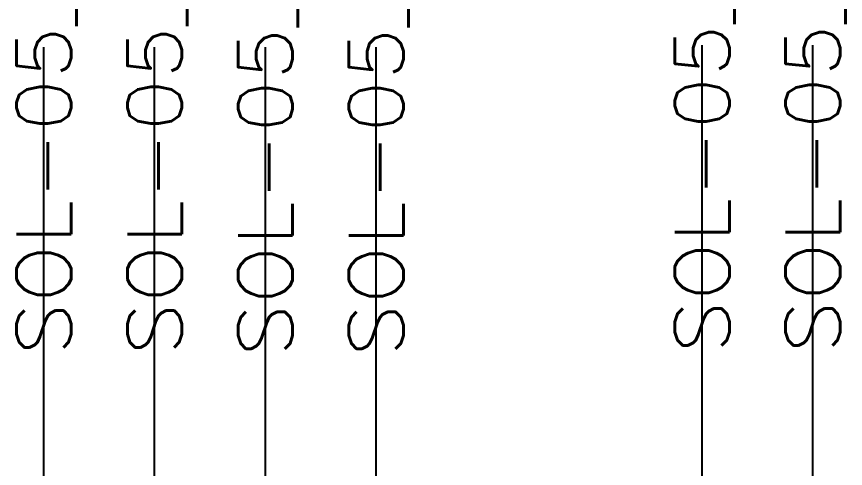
# Model space of a CAD drawing. Header units: inches. Extents: x -25 to 1235, y -506 to 1148.
# Drawn here: x 833.78 to 871.75, y 728.02 to 748.7 of the extents above; entities that cross this region are included whole.
import ezdxf
from ezdxf.enums import TextEntityAlignment as Align

# ---------------------------------------------------------------- set-up
doc = ezdxf.new("R2010")
doc.units = ezdxf.units.IN
doc.header["$MEASUREMENT"] = 0
for name, color, linetype in [('MISC', 2, 'Continuous'), ('RED_10AWG', 1, 'Continuous'), ('WIREFIXED', 70, 'Continuous')]:
    doc.layers.add(name, color=color, linetype=linetype)
doc.styles.add('WD', font='romans.shx')

# ---------------------------------------------------------------- blocks, each defined once
blk = doc.blocks.new('WD_WNV1')
at = {"style": 'WD', "width": 0.9}
blk.add_attdef('WIRENO', text='', height=0.125, rotation=90, dxfattribs=at).set_placement((0, 0), align=Align.MIDDLE_CENTER)
at = {"style": 'WD', "flags": 1}
for tag, p in [('W01USER', (0.0956, 0.0772)), ('W02USER', (0.0956, 0.0694)), ('W03USER', (0.0956, 0.0616)), ('W04USER', (0.0956, 0.0538)), ('W05USER', (0.0956, 0.046)), ('W06USER', (0.0956, 0.0382)), ('W07USER', (0.0956, 0.0304)), ('W08USER', (0.0956, 0.0226)), ('W09USER', (0.0956, 0.0147)), ('W10USER', (0.0956, 0.0069))]:
    blk.add_attdef(tag, text='', height=0.005, dxfattribs=at).set_placement(p, align=Align.CENTER)
at = {"color": 7, "style": 'WD'}
for tag, p in [('X2_TINY_DOT_DONT_REMOVE', (0, 0.0625)), ('X8_TINY_DOT_DONT_REMOVE', (0, -0.0625))]:
    blk.add_attdef(tag, p, '', height=0.0001, dxfattribs=at)
at = {"style": 'WD', "flags": 1}
for tag, p in [('X2TERM01', (0, 0.0625)), ('X8TERM01', (0, -0.0625))]:
    blk.add_attdef(tag, p, '', height=0.01, dxfattribs=at)

msp = doc.modelspace()

# ---------------------------------------------------------------- linework, layer by layer
at = {"layer": 'RED_10AWG'}
for p, q in [((835.032, 585.436), (835.032, 747.303)), ((840.105, 585.436), (840.105, 747.303)), ((845.177, 585.436), (845.177, 747.303)), ((850.25, 585.436), (850.25, 747.303)), ((865.184, 585.436), (865.184, 747.397)), ((870.257, 585.436), (870.257, 747.397))]:
    msp.add_line(p, q, dxfattribs=at)

# ---------------------------------------------------------------- block references
at = {"layer": 'WIREFIXED'}
ref = msp.add_blockref('WD_WNV1', (835.032, 748.739), dxfattribs=dict(at, xscale=20, yscale=25, zscale=2))
ref.add_attrib('X8_TINY_DOT_DONT_REMOVE', '.', (835.032, 730.792), dxfattribs={"layer": 'MISC', "color": 7, "height": 0.0025, "style": 'WD', "width": 0.8})
ref.add_attrib('WIRENOF', 'SOL-05_6.1.1_P', dxfattribs={"height": 2.5, "rotation": 90, "style": 'WD', "width": 1.125}).set_placement((835.032, 748.739), align=Align.MIDDLE_CENTER)
ref = msp.add_blockref('WD_WNV1', (840.105, 748.739), dxfattribs=dict(at, xscale=20, yscale=25, zscale=2))
ref.add_attrib('X8_TINY_DOT_DONT_REMOVE', '.', (840.105, 730.792), dxfattribs={"layer": 'MISC', "color": 7, "height": 0.0025, "style": 'WD', "width": 0.8})
ref.add_attrib('WIRENOF', 'SOL-05_6.1.2_P', dxfattribs={"height": 2.5, "rotation": 90, "style": 'WD', "width": 1.125}).set_placement((840.105, 748.739), align=Align.MIDDLE_CENTER)
ref = msp.add_blockref('WD_WNV1', (845.177, 748.739), dxfattribs=dict(at, xscale=20, yscale=25, zscale=2))
ref.add_attrib('X8_TINY_DOT_DONT_REMOVE', '.', (845.177, 730.792), dxfattribs={"layer": 'MISC', "color": 7, "height": 0.0025, "style": 'WD', "width": 0.8})
ref.add_attrib('WIRENOF', 'SOL-05_6.1.1_N', dxfattribs={"height": 2.5, "rotation": 90, "style": 'WD', "width": 1.125}).set_placement((845.177, 748.739), align=Align.MIDDLE_CENTER)
ref = msp.add_blockref('WD_WNV1', (850.25, 748.739), dxfattribs=dict(at, xscale=20, yscale=25, zscale=2))
ref.add_attrib('X8_TINY_DOT_DONT_REMOVE', '.', (850.25, 730.792), dxfattribs={"layer": 'MISC', "color": 7, "height": 0.0025, "style": 'WD', "width": 0.8})
ref.add_attrib('WIRENOF', 'SOL-05_6.1.2_N', dxfattribs={"height": 2.5, "rotation": 90, "style": 'WD', "width": 1.125}).set_placement((850.25, 748.739), align=Align.MIDDLE_CENTER)
ref = msp.add_blockref('WD_WNV1', (865.184, 748.833), dxfattribs=dict(at, xscale=20, yscale=25, zscale=2))
ref.add_attrib('X8_TINY_DOT_DONT_REMOVE', '.', (865.184, 730.887), dxfattribs={"layer": 'MISC', "color": 7, "height": 0.0025, "style": 'WD', "width": 0.8})
ref.add_attrib('WIRENOF', 'SOL-05_6.1.3_P', dxfattribs={"height": 2.5, "rotation": 90, "style": 'WD', "width": 1.125}).set_placement((865.184, 748.833), align=Align.MIDDLE_CENTER)
ref = msp.add_blockref('WD_WNV1', (870.257, 748.833), dxfattribs=dict(at, xscale=20, yscale=25, zscale=2))
ref.add_attrib('X8_TINY_DOT_DONT_REMOVE', '.', (870.257, 730.887), dxfattribs={"layer": 'MISC', "color": 7, "height": 0.0025, "style": 'WD', "width": 0.8})
ref.add_attrib('WIRENOF', 'SOL-05_6.1.4_P', dxfattribs={"height": 2.5, "rotation": 90, "style": 'WD', "width": 1.125}).set_placement((870.257, 748.833), align=Align.MIDDLE_CENTER)

doc.saveas('drawing.dxf')
